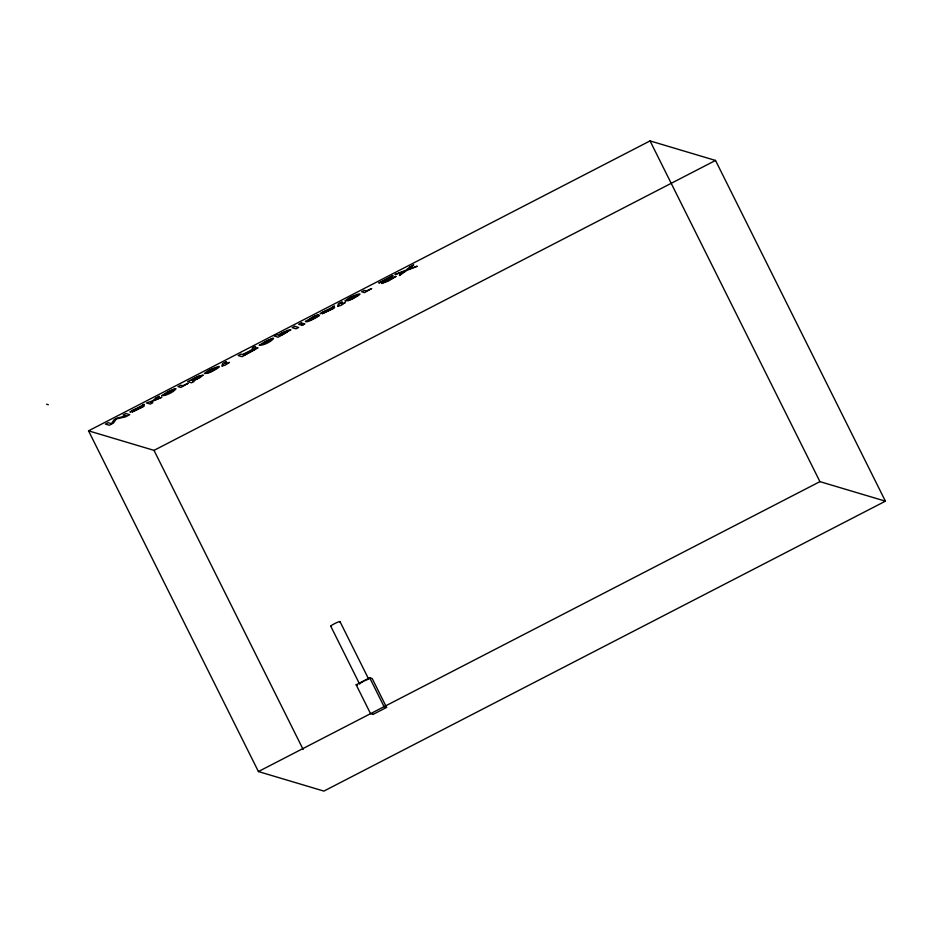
<?xml version="1.0" encoding="UTF-8"?>
<svg xmlns="http://www.w3.org/2000/svg" width="932" height="932" viewBox="0 0 932 932"><rect width="100%" height="100%" fill="white"/><g stroke="black" fill="none" stroke-linecap="round" stroke-linejoin="round"><path stroke-width="1.4" d="M139.998 408.239L141.676 407.016L129.944 412.037L144.262 404.313L142.724 405.129L144.378 405.839L143.19 406.783L131.96 411.979L138.46 409.055M88.54 430.829L650.047 140.907L715.52 160.444L885.4 501.171L323.893 791.093L258.42 771.556L88.54 430.829L154.013 450.366L715.52 160.444M373.056 714.401L370.563 713.656L356.164 684.787L369.701 677.797L372.194 678.543L386.582 707.423L372.835 714.518M258.42 771.556L819.927 481.634L885.4 501.171M46.6 404.208L48.359 404.744M356.164 684.787L357.41 685.16M386.582 707.423L384.089 706.677L369.701 677.797M650.047 140.907L819.927 481.634M339.97 621.551L368.757 679.3M330.802 626.281L359.589 684.03M154.013 450.366L303.145 749.479M359.799 683.587A5.196 0.594 -26.5 0 1 363.352 681.42M364.563 680.814A5.196 0.594 -26.5 0 1 365.752 680.267M366.835 679.812A5.196 0.594 -26.5 0 1 367.732 679.486M331.175 626.269A5.196 0.594 -26.5 0 1 335.159 623.357A5.196 0.594 -26.5 0 1 339.772 621.994M224.705 362.886L226.534 363.538L229.412 362.373L225.066 365.251L221.781 365.996L223.89 364.901C217.704 364.319 231.392 359.659 224.705 362.886M340.506 303.086L342.335 303.75L345.213 302.585L340.867 305.463L337.582 306.197L339.691 305.113C333.493 304.531 347.193 299.871 340.506 303.086M132.705 410.464L141.012 406.888L132.705 410.464M322.961 312.232L331.268 308.655L322.961 312.232M331.932 308.795L322.216 313.746L333.446 308.55L334.635 307.607L332.98 306.896L334.506 306.08L320.107 313.7L331.932 308.795M203.013 375.165L200.24 377.413L192.644 381.072L194.054 381.491L191.503 382.807L187.623 381.642L198.714 376.05L203.013 375.165M290.702 329.881L278.12 337.209L274.183 336.033L276.804 334.681L278.249 335.112L287.906 330.184L290.702 329.881M204.539 373.522L207.789 373.254A7.281 0.839 -26.5 0 0 211.937 371.437C230.623 361.418 208.535 369.049 204.539 373.522M345.166 300.92L348.417 300.652A7.281 0.839 -26.5 0 0 352.564 298.822C371.239 288.815 349.162 296.446 345.166 300.92M305.463 321.435C306.873 323.998 326.561 311.405 316.752 316.694C301.071 325.315 310.752 316.95 318.558 314.853L317.311 315.098A6.058 0.699 -26.5 0 0 314.515 316.181L305.463 321.435M161.737 395.622C165.535 396.147 174.156 391.883 175.962 388.691L164.556 394.586L166.956 392.582L175.367 388.691L169.507 390.951L161.737 395.622M259.341 345.224C263.15 345.749 271.76 341.496 273.565 338.293L262.16 344.188L264.56 342.184L272.971 338.293L267.123 340.553L259.341 345.224M191.363 380.361C200.252 380.151 204.702 371.612 191.363 380.361M287.953 331.256C275.942 339.97 276.944 332.852 287.953 331.256M395.902 276.443L388.027 281.231L381.689 283.433L384.345 282.058C404.896 272.761 386.163 280.94 378.742 282.967L393.036 275.592L382.12 281.592L395.902 276.443M252.351 348.219L252.758 349.151L249.298 351.154L242.716 354.544L241.062 354.055L238.173 355.546L242.04 356.7L258.036 347.846L253.982 348.929C257.185 347.38 255.636 344.665 252.351 348.219M216.725 368.093C204.993 376.679 204.306 370.284 216.725 368.093M357.352 295.491C345.621 304.065 344.922 297.681 357.352 295.491M116.279 418.969L113.424 423.116L109.277 425.248L105.409 424.095L108.17 422.674L111.362 423.676L114.228 419.54L117.094 418.06L126.449 415.893L123.129 414.95L125.867 413.528L129.746 414.682L125.645 416.802L116.279 418.969M255.019 349.267L244.475 355.08L243.159 354.684L255.019 349.267M173.667 390.415L164.999 394.655L173.667 390.415M271.27 340.017L262.603 344.257L271.27 340.017M155.982 397.987L152.557 400.911L146.417 402.915L150.297 404.08L152.801 402.775L150.553 402.111L161.819 397.265L154.794 400.038L159.325 396.251L155.982 397.987M410.138 266.75L405.979 270.198L394.982 274.579L404.605 271.224L399.327 275.488L406.923 270.362L417.245 266.237L408.193 269.371L413.726 264.898L410.138 266.75M187.926 383.425L182.777 385.697L180.598 385.265L177.989 386.617L180.808 387.467L187.926 383.425M371.565 288.605L366.416 290.889L364.237 290.458L361.628 291.798L364.447 292.648L371.565 288.605M294.757 326.328L292.147 327.68L296.015 328.833L298.636 327.482L294.757 326.328M301.339 322.926L298.683 324.301L301.49 325.14L304.158 323.765L301.339 322.926M304.682 323.928L302.015 325.291L304.682 323.928"/></g></svg>
